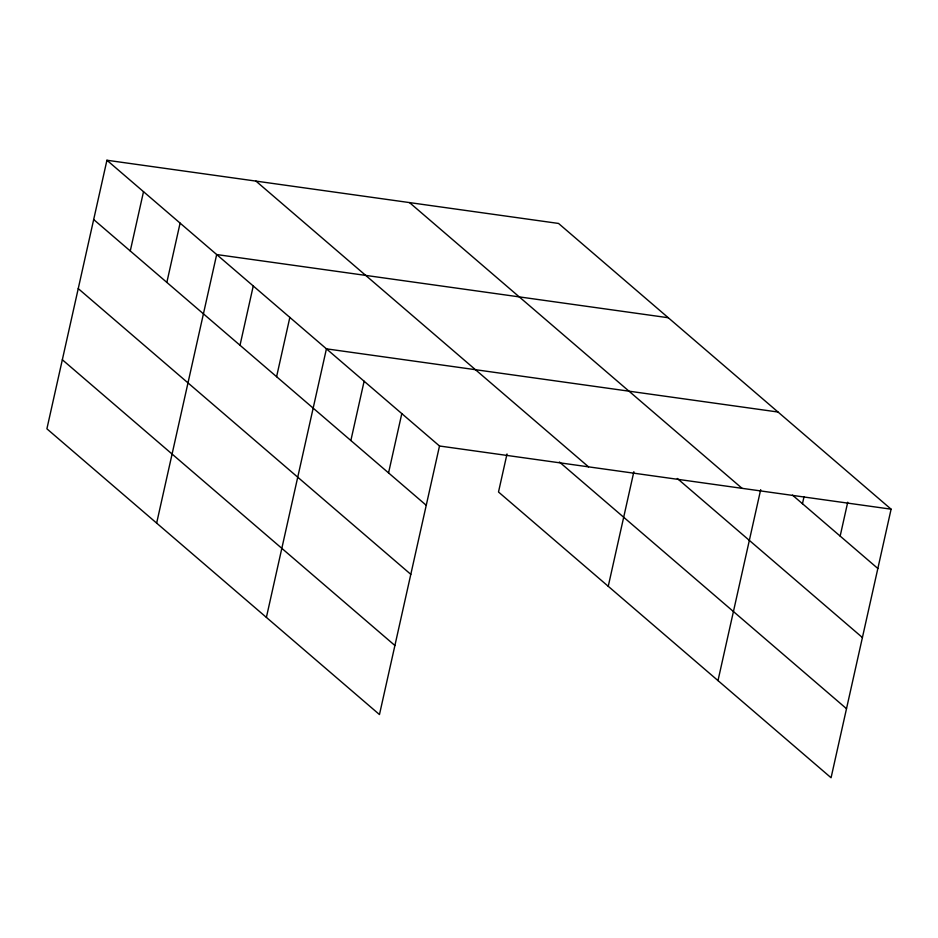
<?xml version="1.0" encoding="UTF-8"?>
<svg xmlns="http://www.w3.org/2000/svg" width="938" height="938" viewBox="0 0 938 938"><rect width="100%" height="100%" fill="white"/><g stroke="black" fill="none" stroke-linecap="round" stroke-linejoin="round"><path stroke-width="1.41" d="M106.932 160.246L46.9 428.818L379.468 714.557L439.5 445.996L106.932 160.246L558.532 223.443L891.1 509.182L831.068 777.754L498.5 492.004L507.012 453.957M130.265 250.974L143.514 191.68M166.847 282.408L180.096 223.115M156.646 523.111L216.678 254.55L668.278 317.736M240.011 345.266L253.26 285.973M276.593 376.701L289.842 317.407M266.392 617.403L326.424 348.842L778.024 412.028M350.859 440.52L364.12 381.227M388.555 472.904L401.804 413.611M608.246 586.297L633.865 471.708M717.992 680.601L760.683 489.648M802.459 503.718L804.042 496.659M840.155 536.102L847.729 502.217M439.5 445.996L891.1 509.182M792.493 495.135L877.851 568.487M409.507 202.585L742.075 488.335M677.283 478.474L862.409 637.535M255.957 181.104L588.525 466.843M559.388 462L846.51 708.694M93.683 219.539L426.239 505.289M78.241 288.599L410.809 574.349M62.342 359.758L394.898 645.496"/></g></svg>
